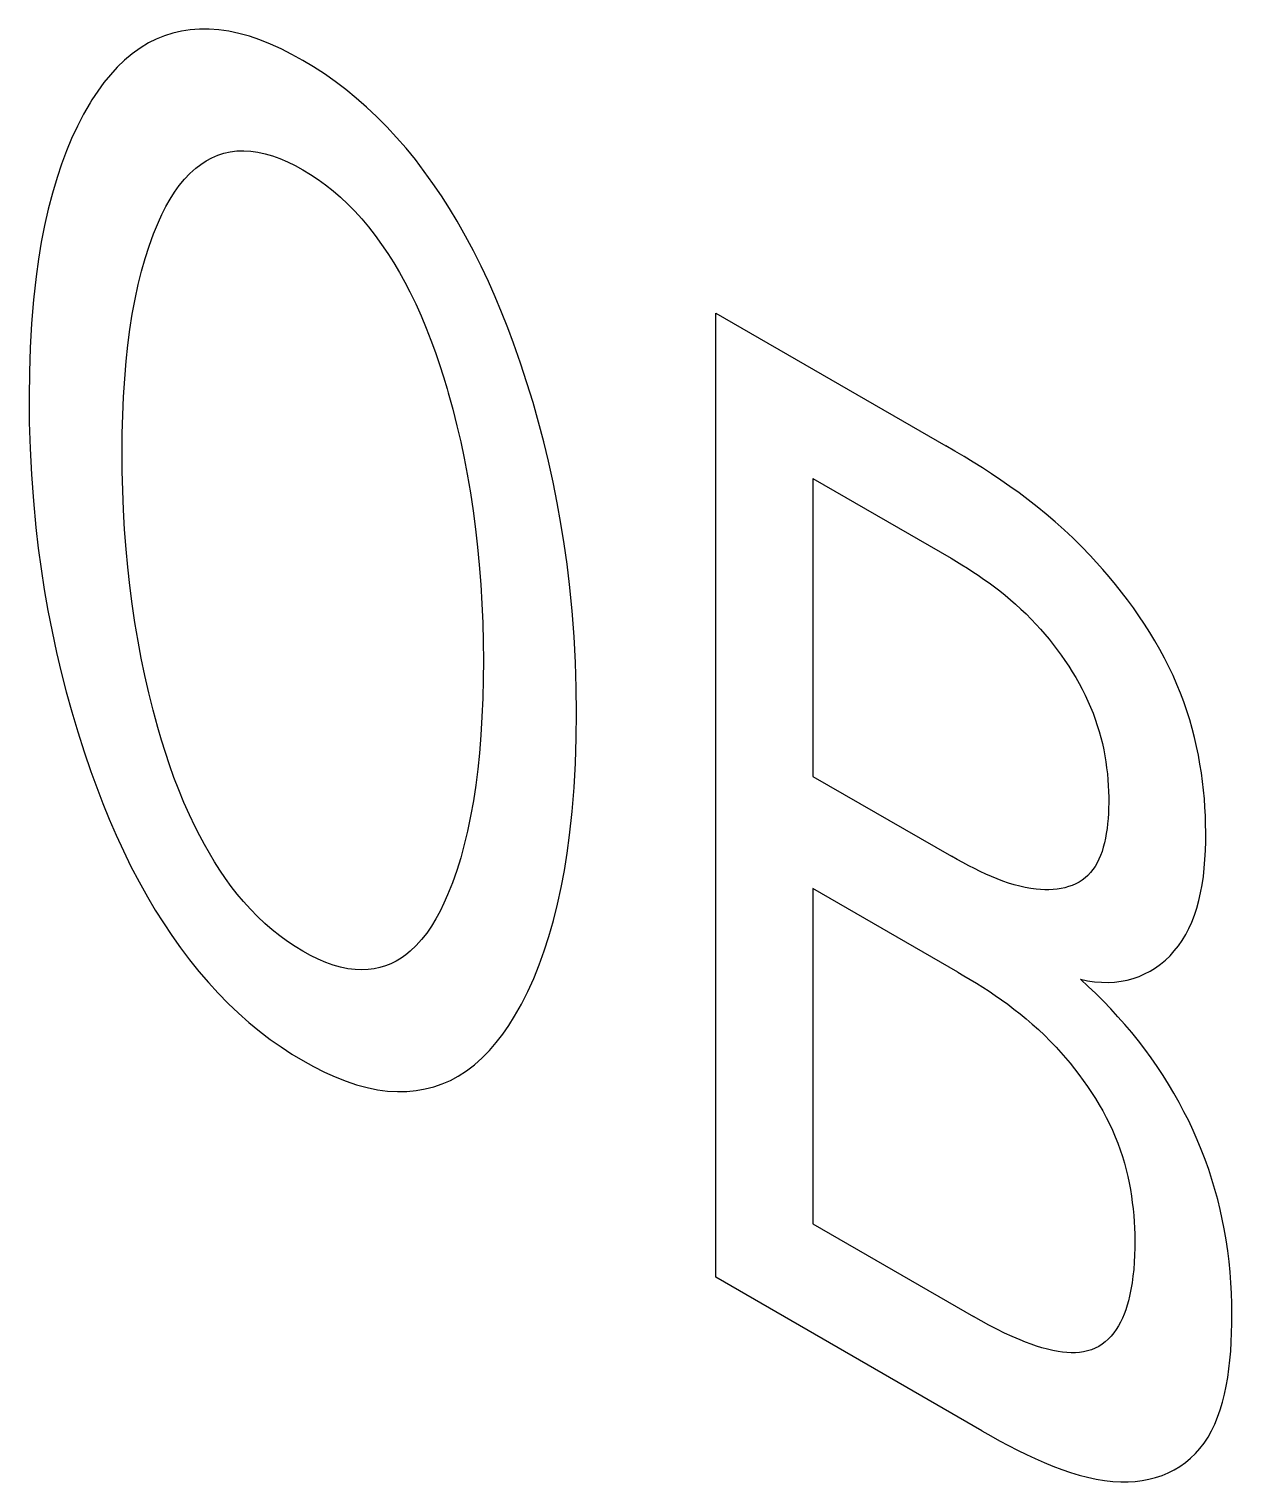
# Model space of a CAD drawing. Extents: x 0 to 420, y 0 to 297.
# Drawn here: x 173.137 to 174.869, y 131.237 to 133.329 of the extents above; entities that cross this region are included whole.
import ezdxf

# ---------------------------------------------------------------- set-up
doc = ezdxf.new("R2010")
doc.units = 0
doc.header["$LTSCALE"] = 23.1
doc.layers.add('40000_ISO', color=7, linetype='CONTINUOUS')

msp = doc.modelspace()

# ---------------------------------------------------------------- linework, layer by layer
at = {"layer": '40000_ISO', "color": 7, "linetype": 'CONTINUOUS'}
for p, q in [((173.3204, 133.3148), (173.3092, 133.3092)), ((173.3321, 133.3195), (173.3204, 133.3148)), ((173.3441, 133.3233), (173.3321, 133.3195)), ((173.3566, 133.3263), (173.3441, 133.3233)), ((173.3695, 133.3282), (173.3566, 133.3263)), ((173.3828, 133.3293), (173.3695, 133.3282)), ((173.3964, 133.3293), (173.3828, 133.3293)), ((173.4104, 133.3282), (173.3964, 133.3293)), ((173.4248, 133.3261), (173.4104, 133.3282)), ((173.4395, 133.3229), (173.4248, 133.3261)), ((173.4545, 133.3188), (173.4395, 133.3229)), ((173.4696, 133.3136), (173.4545, 133.3188)), ((173.2856, 133.2936), (173.2747, 133.2844)), ((173.2971, 133.3019), (173.2856, 133.2936)), ((173.3092, 133.3092), (173.2971, 133.3019)), ((173.4849, 133.3075), (173.4696, 133.3136)), ((173.5003, 133.3006), (173.4849, 133.3075)), ((173.5158, 133.2928), (173.5003, 133.3006)), ((173.2643, 133.2744), (173.2544, 133.2636)), ((173.2747, 133.2844), (173.2643, 133.2744)), ((173.5313, 133.2842), (173.5158, 133.2928)), ((173.5469, 133.2749), (173.5313, 133.2842)), ((173.5624, 133.2648), (173.5469, 133.2749)), ((173.2451, 133.2521), (173.2363, 133.2399)), ((173.2544, 133.2636), (173.2451, 133.2521)), ((173.5779, 133.2539), (173.5624, 133.2648)), ((173.5932, 133.2423), (173.5779, 133.2539)), ((173.2363, 133.2399), (173.2279, 133.2272)), ((173.6084, 133.2299), (173.5932, 133.2423)), ((173.2252, 133.2229), (173.2158, 133.2065)), ((173.2279, 133.2272), (173.2252, 133.2229)), ((173.6233, 133.2168), (173.6084, 133.2299)), ((173.6381, 133.203), (173.6233, 133.2168)), ((173.2069, 133.1896), (173.1987, 133.1719)), ((173.2158, 133.2065), (173.2069, 133.1896)), ((173.6526, 133.1884), (173.6381, 133.203)), ((173.6665, 133.1733), (173.6526, 133.1884)), ((173.1987, 133.1719), (173.1911, 133.1537)), ((173.6802, 133.1576), (173.6665, 133.1733)), ((173.1911, 133.1537), (173.1841, 133.1348)), ((173.4004, 133.1438), (173.4089, 133.1475)), ((173.4089, 133.1475), (173.4178, 133.1504)), ((173.4178, 133.1504), (173.427, 133.1525)), ((173.427, 133.1525), (173.4365, 133.1537)), ((173.4365, 133.1537), (173.4464, 133.1541)), ((173.4464, 133.1541), (173.4564, 133.1535)), ((173.4564, 133.1535), (173.4666, 133.1521)), ((173.4666, 133.1521), (173.477, 133.1498)), ((173.477, 133.1498), (173.4876, 133.1467)), ((173.4876, 133.1467), (173.4984, 133.1428)), ((173.6934, 133.1413), (173.6802, 133.1576)), ((173.1841, 133.1348), (173.1776, 133.1155)), ((173.3688, 133.1213), (173.3772, 133.1288)), ((173.3772, 133.1288), (173.3845, 133.1344)), ((173.3845, 133.1344), (173.3923, 133.1394)), ((173.3923, 133.1394), (173.4004, 133.1438)), ((173.4984, 133.1428), (173.5093, 133.1382)), ((173.5093, 133.1382), (173.5203, 133.1328)), ((173.5203, 133.1328), (173.5313, 133.1268)), ((173.5313, 133.1268), (173.5423, 133.1201)), ((173.7063, 133.1244), (173.6934, 133.1413)), ((173.1776, 133.1155), (173.171, 133.0931)), ((173.3536, 133.104), (173.3609, 133.113)), ((173.3609, 133.113), (173.3688, 133.1213)), ((173.5423, 133.1201), (173.5533, 133.1128)), ((173.5533, 133.1128), (173.5642, 133.1048)), ((173.5642, 133.1048), (173.575, 133.0963)), ((173.7188, 133.107), (173.7063, 133.1244)), ((173.7309, 133.0892), (173.7188, 133.107)), ((173.171, 133.0931), (173.165, 133.0701)), ((173.3344, 133.0736), (173.3403, 133.0842)), ((173.3403, 133.0842), (173.3467, 133.0944)), ((173.3467, 133.0944), (173.3536, 133.104)), ((173.575, 133.0963), (173.5856, 133.0871)), ((173.5856, 133.0871), (173.5961, 133.0773)), ((173.7426, 133.0711), (173.7309, 133.0892)), ((173.165, 133.0701), (173.1597, 133.0465)), ((173.3287, 133.0625), (173.3344, 133.0736)), ((173.5961, 133.0773), (173.6063, 133.067)), ((173.6063, 133.067), (173.6162, 133.0561)), ((173.7537, 133.0526), (173.7426, 133.0711)), ((173.1597, 133.0465), (173.155, 133.0224)), ((173.3165, 133.0342), (173.3235, 133.051)), ((173.3235, 133.051), (173.3287, 133.0625)), ((173.6162, 133.0561), (173.6261, 133.0443)), ((173.6261, 133.0443), (173.6357, 133.032)), ((173.7658, 133.0313), (173.7537, 133.0526)), ((173.155, 133.0224), (173.1509, 132.9979)), ((173.3102, 133.0169), (173.3165, 133.0342)), ((173.6357, 133.032), (173.6449, 133.0193)), ((173.7773, 133.0098), (173.7658, 133.0313)), ((173.3044, 132.9989), (173.3102, 133.0169)), ((173.6449, 133.0193), (173.6537, 133.0061)), ((173.6537, 133.0061), (173.6622, 132.9926)), ((173.7882, 132.988), (173.7773, 133.0098)), ((173.1509, 132.9979), (173.1474, 132.9729)), ((173.2945, 132.9616), (173.2992, 132.9805)), ((173.2992, 132.9805), (173.3044, 132.9989)), ((173.6622, 132.9926), (173.6704, 132.9789)), ((173.7985, 132.966), (173.7882, 132.988)), ((173.1474, 132.9729), (173.1437, 132.9393)), ((173.29, 132.9404), (173.2945, 132.9616)), ((173.6704, 132.9789), (173.6781, 132.9649)), ((173.6781, 132.9649), (173.6855, 132.9508)), ((173.8083, 132.9438), (173.7985, 132.966)), ((173.1437, 132.9393), (173.1409, 132.9052)), ((173.286, 132.9188), (173.29, 132.9404)), ((173.6855, 132.9508), (173.6939, 132.9336)), ((173.8176, 132.9216), (173.8083, 132.9438)), ((173.2825, 132.8967), (173.286, 132.9188)), ((173.6939, 132.9336), (173.7017, 132.9162)), ((173.8264, 132.8992), (173.8176, 132.9216)), ((174.1258, 131.5323), (174.1258, 132.9203)), ((174.1258, 132.9203), (174.4568, 132.7293)), ((173.1409, 132.9052), (173.1389, 132.8704)), ((173.2796, 132.8742), (173.2825, 132.8967)), ((173.7017, 132.9162), (173.7091, 132.8988)), ((173.7091, 132.8988), (173.7159, 132.8813)), ((173.8347, 132.8769), (173.8264, 132.8992)), ((173.7159, 132.8813), (173.7223, 132.8637)), ((173.8448, 132.8484), (173.8347, 132.8769)), ((173.1389, 132.8704), (173.1378, 132.8352)), ((173.2771, 132.8513), (173.2796, 132.8742)), ((173.7223, 132.8637), (173.7283, 132.8461)), ((173.1378, 132.8352), (173.1374, 132.7994)), ((173.275, 132.8257), (173.2771, 132.8513)), ((173.7283, 132.8461), (173.7339, 132.8286)), ((173.8541, 132.82), (173.8448, 132.8484)), ((173.2734, 132.7998), (173.275, 132.8257)), ((173.7339, 132.8286), (173.7391, 132.8111)), ((173.8628, 132.7916), (173.8541, 132.82)), ((173.1374, 132.7994), (173.1377, 132.7627)), ((173.2722, 132.7735), (173.2734, 132.7998)), ((173.7391, 132.8111), (173.7408, 132.8055)), ((173.7408, 132.8055), (173.7473, 132.7818)), ((173.8708, 132.7633), (173.8628, 132.7916)), ((173.2716, 132.7469), (173.2722, 132.7735)), ((173.7473, 132.7818), (173.7532, 132.7582)), ((173.1377, 132.7627), (173.1388, 132.7255)), ((173.7532, 132.7582), (173.7587, 132.7348)), ((173.8782, 132.7351), (173.8708, 132.7633)), ((173.2713, 132.7201), (173.2716, 132.7469)), ((173.7587, 132.7348), (173.7636, 132.7114)), ((173.885, 132.7071), (173.8782, 132.7351)), ((174.47, 132.7216), (174.4568, 132.7293)), ((173.1388, 132.7255), (173.1408, 132.6879)), ((173.2716, 132.6926), (173.2713, 132.7201)), ((173.7636, 132.7114), (173.7681, 132.6882)), ((174.4832, 132.7137), (174.47, 132.7216)), ((174.4964, 132.7056), (174.4832, 132.7137)), ((173.1408, 132.6879), (173.1436, 132.6498)), ((173.2722, 132.6649), (173.2716, 132.6926)), ((173.7681, 132.6882), (173.7727, 132.6617)), ((173.8917, 132.677), (173.885, 132.7071)), ((174.5096, 132.6973), (174.4964, 132.7056)), ((174.5228, 132.6887), (174.5096, 132.6973)), ((174.5361, 132.6799), (174.5228, 132.6887)), ((173.8976, 132.6471), (173.8917, 132.677)), ((174.2656, 132.6822), (174.2656, 132.2533)), ((174.2656, 132.6822), (174.4646, 132.5673)), ((174.5492, 132.6707), (174.5361, 132.6799)), ((174.5624, 132.6613), (174.5492, 132.6707)), ((173.1436, 132.6498), (173.1473, 132.6114)), ((173.2733, 132.637), (173.2722, 132.6649)), ((173.7727, 132.6617), (173.7767, 132.6355)), ((173.9029, 132.6174), (173.8976, 132.6471)), ((174.5755, 132.6515), (174.5624, 132.6613)), ((174.5885, 132.6413), (174.5755, 132.6515)), ((173.2749, 132.6088), (173.2733, 132.637)), ((173.7767, 132.6355), (173.7801, 132.6094)), ((174.6015, 132.6307), (174.5885, 132.6413)), ((174.6143, 132.6198), (174.6015, 132.6307)), ((173.1473, 132.6114), (173.1507, 132.582)), ((173.2771, 132.5803), (173.2749, 132.6088)), ((173.7801, 132.6094), (173.7831, 132.5835)), ((173.9076, 132.5879), (173.9029, 132.6174)), ((174.6271, 132.6084), (174.6143, 132.6198)), ((174.6398, 132.5965), (174.6271, 132.6084)), ((173.1507, 132.582), (173.1547, 132.5523)), ((173.7831, 132.5835), (173.7855, 132.5578)), ((173.9117, 132.5587), (173.9076, 132.5879)), ((174.6523, 132.5842), (174.6398, 132.5965)), ((174.6648, 132.5714), (174.6523, 132.5842)), ((173.2795, 132.5543), (173.2771, 132.5803)), ((174.4646, 132.5673), (174.4724, 132.5627)), ((174.4724, 132.5627), (174.4802, 132.5579)), ((174.6741, 132.5613), (174.6648, 132.5714)), ((174.6832, 132.551), (174.6741, 132.5613)), ((173.1547, 132.5523), (173.1593, 132.5224)), ((173.2824, 132.528), (173.2795, 132.5543)), ((173.7855, 132.5578), (173.7877, 132.5297)), ((173.9152, 132.5296), (173.9117, 132.5587)), ((174.4802, 132.5579), (174.488, 132.553)), ((174.488, 132.553), (174.4958, 132.548)), ((174.4958, 132.548), (174.5036, 132.5428)), ((174.5036, 132.5428), (174.5114, 132.5374)), ((174.6923, 132.5405), (174.6832, 132.551)), ((174.7012, 132.5297), (174.6923, 132.5405)), ((173.1593, 132.5224), (173.1646, 132.4923)), ((173.2858, 132.5016), (173.2824, 132.528)), ((173.7877, 132.5297), (173.7893, 132.5019)), ((173.9189, 132.4918), (173.9152, 132.5296)), ((174.5114, 132.5374), (174.5192, 132.5318)), ((174.5192, 132.5318), (174.527, 132.5261)), ((174.527, 132.5261), (174.5347, 132.5202)), ((174.5347, 132.5202), (174.5423, 132.514)), ((174.71, 132.5186), (174.7012, 132.5297)), ((173.2897, 132.4749), (173.2858, 132.5016)), ((173.7893, 132.5019), (173.7904, 132.4743)), ((174.5423, 132.514), (174.55, 132.5076)), ((174.55, 132.5076), (174.5575, 132.501)), ((174.5575, 132.501), (174.565, 132.4942)), ((174.7185, 132.5073), (174.71, 132.5186)), ((174.7269, 132.4959), (174.7185, 132.5073)), ((173.1646, 132.4923), (173.1704, 132.4621)), ((173.9218, 132.4543), (173.9189, 132.4918)), ((174.565, 132.4942), (174.5725, 132.4871)), ((174.5725, 132.4871), (174.5798, 132.4797)), ((174.5798, 132.4797), (174.5871, 132.472)), ((174.735, 132.4842), (174.7269, 132.4959)), ((174.7429, 132.4724), (174.735, 132.4842)), ((173.1704, 132.4621), (173.177, 132.4316)), ((173.2942, 132.4481), (173.2897, 132.4749)), ((173.7904, 132.4743), (173.7911, 132.447)), ((174.5871, 132.472), (174.5934, 132.4651)), ((174.5934, 132.4651), (174.5995, 132.458)), ((174.5995, 132.458), (174.6056, 132.4508)), ((174.7506, 132.4603), (174.7429, 132.4724)), ((174.7579, 132.4482), (174.7506, 132.4603)), ((173.2988, 132.4234), (173.2942, 132.4481)), ((173.7911, 132.447), (173.7913, 132.4199)), ((173.9237, 132.4173), (173.9218, 132.4543)), ((174.6056, 132.4508), (174.6115, 132.4433)), ((174.6115, 132.4433), (174.6173, 132.4357)), ((174.6173, 132.4357), (174.623, 132.4279)), ((174.7649, 132.4359), (174.7579, 132.4482)), ((174.7716, 132.4235), (174.7649, 132.4359)), ((173.177, 132.4316), (173.1836, 132.4033)), ((173.304, 132.3987), (173.2988, 132.4234)), ((173.7913, 132.4199), (173.7911, 132.3927)), ((173.9249, 132.3807), (173.9237, 132.4173)), ((174.623, 132.4279), (174.6285, 132.42)), ((174.6285, 132.42), (174.6339, 132.4119)), ((174.778, 132.4111), (174.7716, 132.4235)), ((173.1836, 132.4033), (173.1909, 132.3748)), ((173.3096, 132.3737), (173.304, 132.3987)), ((174.6339, 132.4119), (174.639, 132.4038)), ((174.639, 132.4038), (174.644, 132.3955)), ((174.644, 132.3955), (174.6488, 132.3871)), ((174.784, 132.3985), (174.778, 132.4111)), ((174.7896, 132.3858), (174.784, 132.3985)), ((173.1909, 132.3748), (173.1988, 132.3462)), ((173.3159, 132.3487), (173.3096, 132.3737)), ((173.7911, 132.3927), (173.7904, 132.3657)), ((173.9253, 132.3446), (173.9249, 132.3807)), ((174.6488, 132.3871), (174.6533, 132.3787)), ((174.6533, 132.3787), (174.6576, 132.3702)), ((174.7948, 132.3731), (174.7896, 132.3858)), ((174.7995, 132.3604), (174.7948, 132.3731)), ((173.7904, 132.3657), (173.7893, 132.3391)), ((174.6576, 132.3702), (174.6616, 132.3617)), ((174.6616, 132.3617), (174.6653, 132.3531)), ((174.6653, 132.3531), (174.6689, 132.3443)), ((174.804, 132.3476), (174.7995, 132.3604)), ((173.1988, 132.3462), (173.2074, 132.3176)), ((173.3228, 132.3235), (173.3159, 132.3487)), ((173.7893, 132.3391), (173.7877, 132.3127)), ((173.9249, 132.3083), (173.9253, 132.3446)), ((174.6689, 132.3443), (174.6721, 132.3355)), ((174.6721, 132.3355), (174.675, 132.3267)), ((174.808, 132.3348), (174.804, 132.3476)), ((174.8116, 132.322), (174.808, 132.3348)), ((173.2074, 132.3176), (173.2166, 132.2888)), ((173.328, 132.3056), (173.3228, 132.3235)), ((173.7877, 132.3127), (173.7856, 132.2867)), ((174.675, 132.3267), (174.6777, 132.318)), ((174.6777, 132.318), (174.6801, 132.3092)), ((174.8149, 132.3092), (174.8116, 132.322)), ((173.2166, 132.2888), (173.2265, 132.2601)), ((173.3336, 132.2876), (173.328, 132.3056)), ((173.9238, 132.2725), (173.9249, 132.3083)), ((174.6801, 132.3092), (174.6823, 132.3004)), ((174.6823, 132.3004), (174.6842, 132.2916)), ((174.6842, 132.2916), (174.6859, 132.2829)), ((174.8179, 132.2965), (174.8149, 132.3092)), ((174.8205, 132.2837), (174.8179, 132.2965)), ((173.3396, 132.2697), (173.3336, 132.2876)), ((173.346, 132.2517), (173.3396, 132.2697)), ((173.7856, 132.2867), (173.7832, 132.2635)), ((173.9219, 132.2372), (173.9238, 132.2725)), ((174.6859, 132.2829), (174.6873, 132.2742)), ((174.6873, 132.2742), (174.6885, 132.2656)), ((174.8228, 132.2711), (174.8205, 132.2837)), ((174.8248, 132.2584), (174.8228, 132.2711)), ((173.2265, 132.2601), (173.2348, 132.2372)), ((173.3528, 132.2338), (173.346, 132.2517)), ((173.7832, 132.2635), (173.7803, 132.2406)), ((174.2656, 132.2533), (174.465, 132.1382)), ((174.6885, 132.2656), (174.6895, 132.257)), ((174.6895, 132.257), (174.6902, 132.2485)), ((174.6902, 132.2485), (174.6908, 132.24)), ((174.8265, 132.2459), (174.8248, 132.2584)), ((173.2348, 132.2372), (173.2436, 132.2143)), ((173.3602, 132.2159), (173.3528, 132.2338)), ((173.7803, 132.2406), (173.7769, 132.218)), ((173.9191, 132.2025), (173.9219, 132.2372)), ((174.6908, 132.24), (174.6912, 132.2316)), ((174.6912, 132.2316), (174.6914, 132.2233)), ((174.8279, 132.2334), (174.8265, 132.2459)), ((174.8291, 132.221), (174.8279, 132.2334)), ((173.2436, 132.2143), (173.2529, 132.1915)), ((173.3681, 132.1981), (173.3602, 132.2159)), ((173.7769, 132.218), (173.7729, 132.1959)), ((174.6913, 132.2074), (174.691, 132.1999)), ((174.6914, 132.2151), (174.6913, 132.2074)), ((174.6914, 132.2233), (174.6914, 132.2151)), ((174.83, 132.2088), (174.8291, 132.221)), ((174.8306, 132.1966), (174.83, 132.2088)), ((173.2529, 132.1915), (173.2628, 132.1687)), ((173.3765, 132.1804), (173.3681, 132.1981)), ((173.7729, 132.1959), (173.7684, 132.1743)), ((173.9154, 132.1684), (173.9191, 132.2025)), ((174.6898, 132.1851), (174.689, 132.178)), ((174.6905, 132.1924), (174.6898, 132.1851)), ((174.691, 132.1999), (174.6905, 132.1924)), ((174.831, 132.1846), (174.8306, 132.1966)), ((174.8312, 132.1727), (174.831, 132.1846)), ((173.2628, 132.1687), (173.2732, 132.1461)), ((173.383, 132.1676), (173.3765, 132.1804)), ((173.3899, 132.155), (173.383, 132.1676)), ((173.7684, 132.1743), (173.7638, 132.155)), ((173.9119, 132.1429), (173.9154, 132.1684)), ((174.6868, 132.1643), (174.6853, 132.1577)), ((174.688, 132.171), (174.6868, 132.1643)), ((174.689, 132.178), (174.688, 132.171)), ((174.8311, 132.1595), (174.8312, 132.1727)), ((173.2732, 132.1461), (173.2841, 132.1237)), ((173.397, 132.1425), (173.3899, 132.155)), ((173.4044, 132.1301), (173.397, 132.1425)), ((173.7638, 132.155), (173.7587, 132.1361)), ((173.9079, 132.1179), (173.9119, 132.1429)), ((174.6818, 132.1453), (174.6797, 132.1394)), ((174.6837, 132.1514), (174.6818, 132.1453)), ((174.6853, 132.1577), (174.6837, 132.1514)), ((174.83, 132.1337), (174.8307, 132.1465)), ((174.8307, 132.1465), (174.8311, 132.1595)), ((173.2841, 132.1237), (173.2957, 132.1016)), ((173.4122, 132.1181), (173.4044, 132.1301)), ((173.7587, 132.1361), (173.753, 132.1178)), ((174.4733, 132.1336), (174.465, 132.1382)), ((174.4816, 132.1291), (174.4733, 132.1336)), ((174.4899, 132.1247), (174.4816, 132.1291)), ((174.4981, 132.1205), (174.4899, 132.1247)), ((174.6719, 132.1237), (174.6687, 132.1191)), ((174.6747, 132.1286), (174.6719, 132.1237)), ((174.6773, 132.1339), (174.6747, 132.1286)), ((174.6797, 132.1394), (174.6773, 132.1339)), ((174.829, 132.1213), (174.83, 132.1337)), ((173.2957, 132.1016), (173.308, 132.0797)), ((173.4202, 132.1063), (173.4122, 132.1181)), ((173.4285, 132.0948), (173.4202, 132.1063)), ((173.753, 132.1178), (173.7467, 132.0999)), ((173.9033, 132.0933), (173.9079, 132.1179)), ((174.5064, 132.1165), (174.4981, 132.1205)), ((174.5146, 132.1126), (174.5064, 132.1165)), ((174.5229, 132.109), (174.5146, 132.1126)), ((174.5311, 132.1057), (174.5229, 132.109)), ((174.5392, 132.1026), (174.5311, 132.1057)), ((174.5474, 132.0997), (174.5392, 132.1026)), ((174.6487, 132.1011), (174.6439, 132.0986)), ((174.6532, 132.104), (174.6487, 132.1011)), ((174.6575, 132.1072), (174.6532, 132.104)), ((174.6616, 132.1108), (174.6575, 132.1072)), ((174.6653, 132.1148), (174.6616, 132.1108)), ((174.6687, 132.1191), (174.6653, 132.1148)), ((174.8259, 132.0972), (174.8277, 132.1091)), ((174.8277, 132.1091), (174.829, 132.1213)), ((173.308, 132.0797), (173.3191, 132.0608)), ((173.4371, 132.0837), (173.4285, 132.0948)), ((173.446, 132.0731), (173.4371, 132.0837)), ((173.7399, 132.0827), (173.7346, 132.0708)), ((173.7467, 132.0999), (173.7399, 132.0827)), ((173.8981, 132.0693), (173.9033, 132.0933)), ((174.2656, 132.092), (174.2656, 131.609)), ((174.4742, 131.9716), (174.2656, 132.092)), ((174.5554, 132.0972), (174.5474, 132.0997)), ((174.5635, 132.0951), (174.5554, 132.0972)), ((174.5714, 132.0932), (174.5635, 132.0951)), ((174.5793, 132.0918), (174.5714, 132.0932)), ((174.5871, 132.0908), (174.5793, 132.0918)), ((174.5933, 132.0902), (174.5871, 132.0908)), ((174.5994, 132.09), (174.5933, 132.0902)), ((174.6054, 132.09), (174.5994, 132.09)), ((174.6114, 132.0903), (174.6054, 132.09)), ((174.6172, 132.0909), (174.6114, 132.0903)), ((174.6229, 132.0918), (174.6172, 132.0909)), ((174.6284, 132.093), (174.6229, 132.0918)), ((174.6337, 132.0945), (174.6284, 132.093)), ((174.6389, 132.0964), (174.6337, 132.0945)), ((174.6439, 132.0986), (174.6389, 132.0964)), ((174.8213, 132.0745), (174.8238, 132.0857)), ((174.8238, 132.0857), (174.8259, 132.0972)), ((173.3191, 132.0608), (173.3308, 132.0423)), ((173.456, 132.062), (173.446, 132.0731)), ((173.4662, 132.0515), (173.456, 132.062)), ((173.729, 132.0593), (173.7231, 132.0483)), ((173.7346, 132.0708), (173.729, 132.0593)), ((173.8922, 132.0458), (173.8981, 132.0693)), ((174.815, 132.0533), (174.8184, 132.0637)), ((174.8184, 132.0637), (174.8213, 132.0745)), ((173.3308, 132.0423), (173.3429, 132.0242)), ((173.4767, 132.0416), (173.4662, 132.0515)), ((173.4874, 132.0323), (173.4767, 132.0416)), ((173.7167, 132.0377), (173.7098, 132.0277)), ((173.7231, 132.0483), (173.7167, 132.0377)), ((173.8857, 132.0229), (173.8922, 132.0458)), ((174.8069, 132.0342), (174.8111, 132.0434)), ((174.8111, 132.0434), (174.815, 132.0533)), ((173.3429, 132.0242), (173.3555, 132.0064)), ((173.4982, 132.0236), (173.4874, 132.0323)), ((173.5092, 132.0156), (173.4982, 132.0236)), ((173.7025, 132.0183), (173.6946, 132.0096)), ((173.7098, 132.0277), (173.7025, 132.0183)), ((173.879, 132.0022), (173.8857, 132.0229)), ((174.7918, 132.0092), (174.7973, 132.0171)), ((174.7973, 132.0171), (174.8023, 132.0254)), ((174.8023, 132.0254), (174.8069, 132.0342)), ((173.3555, 132.0064), (173.3684, 131.9892)), ((173.5202, 132.0082), (173.5092, 132.0156)), ((173.5313, 132.0014), (173.5202, 132.0082)), ((173.5424, 131.9954), (173.5313, 132.0014)), ((173.6796, 131.9964), (173.6728, 131.9916)), ((173.6861, 132.0017), (173.6796, 131.9964)), ((173.6946, 132.0096), (173.6861, 132.0017)), ((173.8717, 131.982), (173.879, 132.0022)), ((174.7797, 131.995), (174.7859, 132.0019)), ((174.7859, 132.0019), (174.7918, 132.0092)), ((173.3684, 131.9892), (173.3818, 131.9725)), ((173.5535, 131.99), (173.5424, 131.9954)), ((173.5644, 131.9854), (173.5535, 131.99)), ((173.5753, 131.9816), (173.5644, 131.9854)), ((173.5859, 131.9786), (173.5753, 131.9816)), ((173.5964, 131.9764), (173.5859, 131.9786)), ((173.6067, 131.975), (173.5964, 131.9764)), ((173.6166, 131.9746), (173.6067, 131.975)), ((173.6255, 131.975), (173.6166, 131.9746)), ((173.6341, 131.9761), (173.6255, 131.975)), ((173.6424, 131.978), (173.6341, 131.9761)), ((173.6505, 131.9805), (173.6424, 131.978)), ((173.6582, 131.9836), (173.6505, 131.9805)), ((173.6656, 131.9874), (173.6582, 131.9836)), ((173.6728, 131.9916), (173.6656, 131.9874)), ((173.8638, 131.9625), (173.8717, 131.982)), ((174.751, 131.9728), (174.7587, 131.9776)), ((174.7587, 131.9776), (174.7661, 131.9828)), ((174.7661, 131.9828), (174.7731, 131.9887)), ((174.7731, 131.9887), (174.7797, 131.995)), ((173.3818, 131.9725), (173.3955, 131.9564)), ((173.3955, 131.9564), (173.4096, 131.941)), ((173.8553, 131.9437), (173.8638, 131.9625)), ((174.4742, 131.9716), (174.4831, 131.9663)), ((174.4831, 131.9663), (174.4921, 131.961)), ((174.4921, 131.961), (174.5012, 131.9554)), ((174.5012, 131.9554), (174.5102, 131.9498)), ((174.662, 131.9509), (174.6509, 131.9611)), ((174.6509, 131.9611), (174.6611, 131.959)), ((174.6611, 131.959), (174.6712, 131.9575)), ((174.6712, 131.9575), (174.681, 131.9568)), ((174.681, 131.9568), (174.6906, 131.9567)), ((174.6906, 131.9567), (174.7, 131.9572)), ((174.7, 131.9572), (174.7092, 131.9583)), ((174.7092, 131.9583), (174.7181, 131.9601)), ((174.7181, 131.9601), (174.7268, 131.9624)), ((174.7268, 131.9624), (174.7351, 131.9653)), ((174.7351, 131.9653), (174.7432, 131.9688)), ((174.7432, 131.9688), (174.751, 131.9728)), ((173.4096, 131.941), (173.4241, 131.9262)), ((173.8461, 131.9255), (173.8553, 131.9437)), ((174.5102, 131.9498), (174.5192, 131.9439)), ((174.5192, 131.9439), (174.5282, 131.9378)), ((174.5282, 131.9378), (174.5372, 131.9315)), ((174.673, 131.9405), (174.662, 131.9509)), ((174.6839, 131.9296), (174.673, 131.9405)), ((173.4241, 131.9262), (173.4389, 131.9122)), ((173.8362, 131.908), (173.8461, 131.9255)), ((174.5372, 131.9315), (174.5461, 131.9251)), ((174.5461, 131.9251), (174.5551, 131.9183)), ((174.5551, 131.9183), (174.5639, 131.9113)), ((174.6946, 131.9184), (174.6839, 131.9296)), ((174.7048, 131.9073), (174.6946, 131.9184)), ((173.4389, 131.9122), (173.4539, 131.8989)), ((173.4539, 131.8989), (173.4691, 131.8864)), ((173.8191, 131.882), (173.8279, 131.8948)), ((173.8279, 131.8948), (173.8362, 131.908)), ((174.5639, 131.9113), (174.5728, 131.9041)), ((174.5728, 131.9041), (174.5815, 131.8965)), ((174.5815, 131.8965), (174.5902, 131.8887)), ((174.7148, 131.8959), (174.7048, 131.9073)), ((174.7246, 131.8843), (174.7148, 131.8959)), ((173.4691, 131.8864), (173.4845, 131.8746)), ((173.4845, 131.8746), (173.5001, 131.8637)), ((173.8098, 131.87), (173.8191, 131.882)), ((174.5902, 131.8887), (174.5988, 131.8806)), ((174.5988, 131.8806), (174.6073, 131.8721)), ((174.6073, 131.8721), (174.6158, 131.8633)), ((174.7342, 131.8723), (174.7246, 131.8843)), ((174.7434, 131.8603), (174.7342, 131.8723)), ((173.5001, 131.8637), (173.5157, 131.8535)), ((173.5157, 131.8535), (173.5313, 131.844)), ((173.7897, 131.848), (173.8, 131.8586)), ((173.8, 131.8586), (173.8098, 131.87)), ((174.6158, 131.8633), (174.6225, 131.8558)), ((174.6225, 131.8558), (174.6292, 131.8482)), ((174.7524, 131.848), (174.7434, 131.8603)), ((173.5313, 131.844), (173.547, 131.8354)), ((173.547, 131.8354), (173.5627, 131.8275)), ((173.755, 131.8216), (173.7672, 131.8294)), ((173.7672, 131.8294), (173.7787, 131.8382)), ((173.7787, 131.8382), (173.7897, 131.848)), ((174.6292, 131.8482), (174.6358, 131.8403)), ((174.6358, 131.8403), (174.6423, 131.8322)), ((174.6423, 131.8322), (174.6486, 131.824)), ((174.7611, 131.8354), (174.7524, 131.848)), ((174.7696, 131.8226), (174.7611, 131.8354)), ((173.5627, 131.8275), (173.5782, 131.8205)), ((173.5782, 131.8205), (173.5937, 131.8145)), ((173.5937, 131.8145), (173.6089, 131.8094)), ((173.6089, 131.8094), (173.624, 131.8053)), ((173.7201, 131.8064), (173.7322, 131.8106)), ((173.7322, 131.8106), (173.7438, 131.8156)), ((173.7438, 131.8156), (173.755, 131.8216)), ((174.6486, 131.824), (174.6548, 131.8156)), ((174.6548, 131.8156), (174.6608, 131.807)), ((174.7776, 131.8099), (174.7696, 131.8226)), ((174.7853, 131.797), (174.7776, 131.8099)), ((173.624, 131.8053), (173.6388, 131.8022)), ((173.6388, 131.8022), (173.6534, 131.8002)), ((173.6534, 131.8002), (173.6675, 131.7994)), ((173.6675, 131.7994), (173.6812, 131.7996)), ((173.6812, 131.7996), (173.6945, 131.8009)), ((173.6945, 131.8009), (173.7075, 131.8032)), ((173.7075, 131.8032), (173.7201, 131.8064)), ((174.6608, 131.807), (174.6666, 131.7983)), ((174.6666, 131.7983), (174.6723, 131.7895)), ((174.6723, 131.7895), (174.6777, 131.7805)), ((174.7927, 131.7838), (174.7853, 131.797)), ((174.6777, 131.7805), (174.6828, 131.7715)), ((174.6828, 131.7715), (174.6877, 131.7623)), ((174.7998, 131.7705), (174.7927, 131.7838)), ((174.8066, 131.7571), (174.7998, 131.7705)), ((174.6877, 131.7623), (174.6924, 131.7531)), ((174.6924, 131.7531), (174.6967, 131.7438)), ((174.813, 131.7435), (174.8066, 131.7571)), ((174.6967, 131.7438), (174.7007, 131.7345)), ((174.7007, 131.7345), (174.7045, 131.725)), ((174.7045, 131.725), (174.708, 131.7155)), ((174.819, 131.7299), (174.813, 131.7435)), ((174.8247, 131.7162), (174.819, 131.7299)), ((174.708, 131.7155), (174.7111, 131.706)), ((174.7111, 131.706), (174.714, 131.6965)), ((174.8303, 131.7018), (174.8247, 131.7162)), ((174.714, 131.6965), (174.7165, 131.6869)), ((174.7165, 131.6869), (174.7188, 131.6774)), ((174.8354, 131.6873), (174.8303, 131.7018)), ((174.8401, 131.6729), (174.8354, 131.6873)), ((174.7188, 131.6774), (174.7208, 131.6679)), ((174.7208, 131.6679), (174.7226, 131.6585)), ((174.8444, 131.6585), (174.8401, 131.6729)), ((174.7226, 131.6585), (174.7241, 131.6491)), ((174.7241, 131.6491), (174.7254, 131.6397)), ((174.8483, 131.6442), (174.8444, 131.6585)), ((174.8519, 131.6299), (174.8483, 131.6442)), ((174.7254, 131.6397), (174.7265, 131.6304)), ((174.7265, 131.6304), (174.7274, 131.6212)), ((174.7274, 131.6212), (174.7281, 131.6121)), ((174.855, 131.6157), (174.8519, 131.6299)), ((174.2656, 131.609), (174.4966, 131.4756)), ((174.7281, 131.6121), (174.7286, 131.6031)), ((174.7286, 131.6031), (174.7289, 131.5942)), ((174.8578, 131.6017), (174.855, 131.6157)), ((174.8605, 131.5858), (174.8578, 131.6017)), ((174.7289, 131.5942), (174.7291, 131.5854)), ((174.7291, 131.5854), (174.729, 131.5746)), ((174.8628, 131.5702), (174.8605, 131.5858)), ((174.7288, 131.564), (174.7283, 131.5537)), ((174.729, 131.5746), (174.7288, 131.564)), ((174.8647, 131.5547), (174.8628, 131.5702)), ((174.7275, 131.5435), (174.7264, 131.5336)), ((174.7283, 131.5537), (174.7275, 131.5435)), ((174.8662, 131.5393), (174.8647, 131.5547)), ((174.8674, 131.5241), (174.8662, 131.5393)), ((174.5089, 131.3111), (174.1258, 131.5323)), ((174.7251, 131.5239), (174.7235, 131.5144)), ((174.7264, 131.5336), (174.7251, 131.5239)), ((174.8682, 131.509), (174.8674, 131.5241)), ((174.7198, 131.4984), (174.718, 131.4918)), ((174.7215, 131.5051), (174.7198, 131.4984)), ((174.7235, 131.5144), (174.7215, 131.5051)), ((174.8686, 131.494), (174.8682, 131.509)), ((174.8688, 131.4791), (174.8686, 131.494)), ((174.5078, 131.4692), (174.4966, 131.4756)), ((174.7112, 131.4733), (174.7084, 131.4675)), ((174.7136, 131.4792), (174.7112, 131.4733)), ((174.7159, 131.4854), (174.7136, 131.4792)), ((174.718, 131.4918), (174.7159, 131.4854)), ((174.8688, 131.4656), (174.8688, 131.4791)), ((174.5191, 131.4631), (174.5078, 131.4692)), ((174.5303, 131.4573), (174.5191, 131.4631)), ((174.5415, 131.4518), (174.5303, 131.4573)), ((174.6988, 131.452), (174.695, 131.4473)), ((174.7023, 131.4569), (174.6988, 131.452)), ((174.7055, 131.4621), (174.7023, 131.4569)), ((174.7084, 131.4675), (174.7055, 131.4621)), ((174.8679, 131.4388), (174.8684, 131.4521)), ((174.8684, 131.4521), (174.8688, 131.4656)), ((174.5527, 131.4466), (174.5415, 131.4518)), ((174.5638, 131.4418), (174.5527, 131.4466)), ((174.5718, 131.4387), (174.5638, 131.4418)), ((174.5797, 131.4357), (174.5718, 131.4387)), ((174.5876, 131.433), (174.5797, 131.4357)), ((174.5954, 131.4306), (174.5876, 131.433)), ((174.677, 131.4326), (174.6719, 131.4299)), ((174.6819, 131.4357), (174.677, 131.4326)), ((174.6865, 131.4392), (174.6819, 131.4357)), ((174.6909, 131.4431), (174.6865, 131.4392)), ((174.695, 131.4473), (174.6909, 131.4431)), ((174.867, 131.4257), (174.8679, 131.4388)), ((174.6032, 131.4285), (174.5954, 131.4306)), ((174.6109, 131.4267), (174.6032, 131.4285)), ((174.6186, 131.4253), (174.6109, 131.4267)), ((174.625, 131.4244), (174.6186, 131.4253)), ((174.6313, 131.4237), (174.625, 131.4244)), ((174.6375, 131.4234), (174.6313, 131.4237)), ((174.6436, 131.4235), (174.6375, 131.4234)), ((174.6496, 131.4239), (174.6436, 131.4235)), ((174.6554, 131.4247), (174.6496, 131.4239)), ((174.661, 131.426), (174.6554, 131.4247)), ((174.6666, 131.4277), (174.661, 131.426)), ((174.6719, 131.4299), (174.6666, 131.4277)), ((174.8645, 131.4001), (174.8659, 131.4128)), ((174.8659, 131.4128), (174.867, 131.4257)), ((174.8627, 131.3877), (174.8645, 131.4001)), ((174.8581, 131.3638), (174.8605, 131.3755)), ((174.8605, 131.3755), (174.8627, 131.3877)), ((174.8519, 131.3413), (174.8552, 131.3523)), ((174.8552, 131.3523), (174.8581, 131.3638)), ((174.8441, 131.3206), (174.8482, 131.3308)), ((174.8482, 131.3308), (174.8519, 131.3413)), ((174.5089, 131.3111), (174.5216, 131.3038)), ((174.8344, 131.3019), (174.8395, 131.311)), ((174.8395, 131.311), (174.8441, 131.3206)), ((174.5216, 131.3038), (174.5344, 131.2968)), ((174.5344, 131.2968), (174.5472, 131.2899)), ((174.5472, 131.2899), (174.56, 131.2833)), ((174.8162, 131.2782), (174.8228, 131.2855)), ((174.8228, 131.2855), (174.8288, 131.2934)), ((174.8288, 131.2934), (174.8344, 131.3019)), ((174.56, 131.2833), (174.5729, 131.277)), ((174.5729, 131.277), (174.5857, 131.271)), ((174.5857, 131.271), (174.5984, 131.2654)), ((174.5984, 131.2654), (174.6111, 131.2601)), ((174.794, 131.2598), (174.8018, 131.2654)), ((174.8018, 131.2654), (174.8092, 131.2715)), ((174.8092, 131.2715), (174.8162, 131.2782)), ((174.6111, 131.2601), (174.6238, 131.2554)), ((174.6238, 131.2554), (174.6363, 131.2511)), ((174.6363, 131.2511), (174.6488, 131.2473)), ((174.6488, 131.2473), (174.6611, 131.2441)), ((174.6611, 131.2441), (174.6733, 131.2414)), ((174.7494, 131.2413), (174.759, 131.2438)), ((174.759, 131.2438), (174.7682, 131.2469)), ((174.7682, 131.2469), (174.7771, 131.2506)), ((174.7771, 131.2506), (174.7857, 131.2549)), ((174.7857, 131.2549), (174.794, 131.2598)), ((174.6733, 131.2414), (174.6853, 131.2394)), ((174.6853, 131.2394), (174.6972, 131.2381)), ((174.6972, 131.2381), (174.7089, 131.2374)), ((174.7089, 131.2374), (174.7193, 131.2375)), ((174.7193, 131.2375), (174.7296, 131.2381)), ((174.7296, 131.2381), (174.7396, 131.2394)), ((174.7396, 131.2394), (174.7494, 131.2413))]:
    msp.add_line(p, q, dxfattribs=at)

doc.saveas('drawing.dxf')
